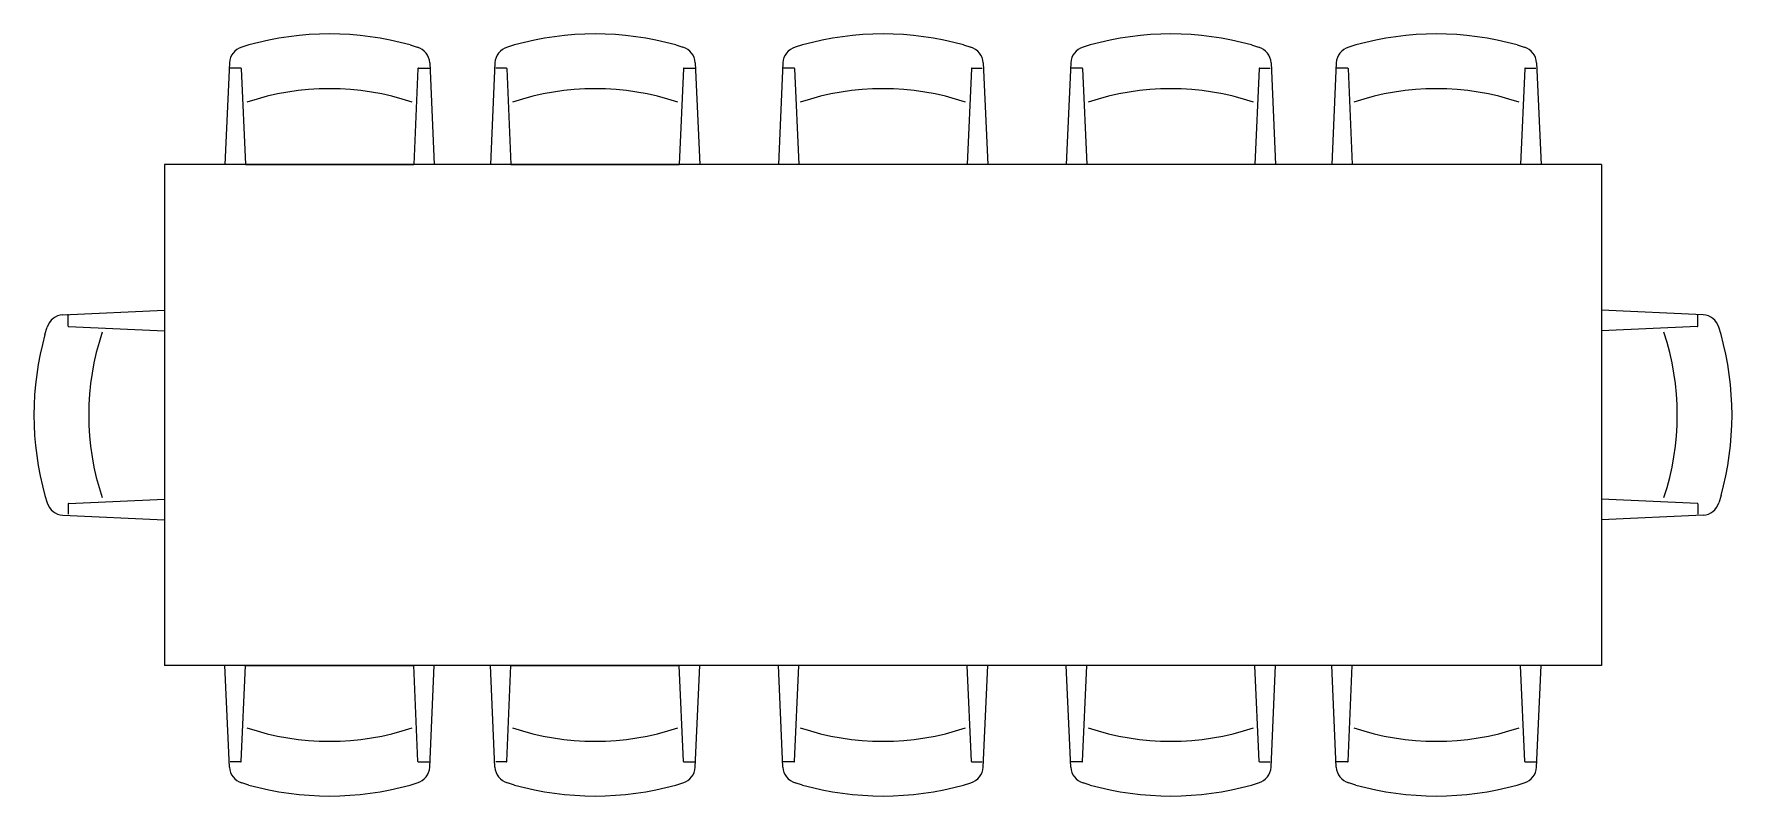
# Model space of a CAD drawing. Extents: x -648.02 to -643.88, y 1828.79 to 1830.65.
import ezdxf

# ---------------------------------------------------------------- set-up
doc = ezdxf.new("R2010")
doc.units = 0
doc.header["$LTSCALE"] = 0.75
doc.layers.get('0').update_dxf_attribs({"linetype": 'CONTINUOUS'})

msp = doc.modelspace()

# ---------------------------------------------------------------- linework, layer by layer
at = {"color": 0}
for p, q in [((-647.4933, 1830.6219), (-647.5106, 1830.6168)), ((-647.1011, 1830.6219), (-647.0838, 1830.6168)), ((-646.8471, 1830.6219), (-646.8644, 1830.6168)), ((-646.4549, 1830.6219), (-646.4376, 1830.6168)), ((-646.1466, 1830.6219), (-646.1639, 1830.6168)), ((-645.7544, 1830.6219), (-645.7371, 1830.6168)), ((-645.4461, 1830.6219), (-645.4634, 1830.6168)), ((-645.0539, 1830.6219), (-645.0366, 1830.6168)), ((-644.8, 1830.6219), (-644.8173, 1830.6168)), ((-644.4078, 1830.6219), (-644.3905, 1830.6168)), ((-647.5409, 1830.5781), (-647.5519, 1830.3311)), ((-647.0535, 1830.5781), (-647.0425, 1830.3311)), ((-646.8947, 1830.5781), (-646.9057, 1830.3311)), ((-646.4073, 1830.5781), (-646.3963, 1830.3311)), ((-646.1943, 1830.5781), (-646.2052, 1830.3311)), ((-645.7068, 1830.5781), (-645.6958, 1830.3311)), ((-645.4938, 1830.5781), (-645.5047, 1830.3311)), ((-645.0063, 1830.5781), (-644.9954, 1830.3311)), ((-644.8476, 1830.5781), (-644.8586, 1830.3311)), ((-644.3601, 1830.5781), (-644.3492, 1830.3311)), ((-647.5133, 1830.5654), (-647.5386, 1830.5654)), ((-647.5122, 1830.5644), (-647.5019, 1830.3311)), ((-647.0822, 1830.5644), (-647.0925, 1830.3311)), ((-647.0811, 1830.5654), (-647.0518, 1830.5654)), ((-646.8671, 1830.5654), (-646.8924, 1830.5654)), ((-646.866, 1830.5644), (-646.8557, 1830.3311)), ((-646.436, 1830.5644), (-646.4463, 1830.3311)), ((-646.4349, 1830.5654), (-646.4056, 1830.5654)), ((-646.1666, 1830.5654), (-646.1959, 1830.5654)), ((-646.1656, 1830.5644), (-646.1552, 1830.3311)), ((-645.7355, 1830.5644), (-645.7458, 1830.3311)), ((-645.7344, 1830.5654), (-645.7091, 1830.5654)), ((-645.4661, 1830.5654), (-645.4954, 1830.5654)), ((-645.4651, 1830.5644), (-645.4547, 1830.3311)), ((-645.035, 1830.5644), (-645.0454, 1830.3311)), ((-645.034, 1830.5654), (-645.0086, 1830.5654)), ((-644.82, 1830.5654), (-644.8493, 1830.5654)), ((-644.8189, 1830.5644), (-644.8086, 1830.3311)), ((-644.3888, 1830.5644), (-644.3992, 1830.3311)), ((-644.3878, 1830.5654), (-644.3624, 1830.5654)), ((-647.6989, 1830.3311), (-647.6989, 1829.1119)), ((-644.2021, 1830.3311), (-647.6989, 1830.3311)), ((-647.5019, 1830.3311), (-647.0925, 1830.3311)), ((-646.8557, 1830.3311), (-646.4463, 1830.3311)), ((-645.7458, 1830.3311), (-646.1552, 1830.3311)), ((-645.0454, 1830.3311), (-645.4547, 1830.3311)), ((-644.3992, 1830.3311), (-644.8086, 1830.3311)), ((-644.2021, 1830.3311), (-644.2021, 1829.1119)), ((-647.9458, 1829.9653), (-647.6989, 1829.9762)), ((-647.9332, 1829.9376), (-647.9332, 1829.9669)), ((-643.9552, 1829.9653), (-644.2021, 1829.9762)), ((-643.9679, 1829.9376), (-643.9679, 1829.9669)), ((-647.9897, 1829.9176), (-647.9846, 1829.9349)), ((-647.9322, 1829.9366), (-647.6989, 1829.9262)), ((-643.9689, 1829.9366), (-644.2021, 1829.9262)), ((-643.9114, 1829.9176), (-643.9165, 1829.9349)), ((-647.9897, 1829.5254), (-647.9846, 1829.5081)), ((-647.9332, 1829.5054), (-647.9332, 1829.4801)), ((-647.9322, 1829.5065), (-647.6989, 1829.5168)), ((-643.9689, 1829.5065), (-644.2021, 1829.5168)), ((-643.9679, 1829.5054), (-643.9679, 1829.4801)), ((-643.9114, 1829.5254), (-643.9165, 1829.5081)), ((-647.9458, 1829.4778), (-647.6989, 1829.4668)), ((-643.9552, 1829.4778), (-644.2021, 1829.4668)), ((-644.2021, 1829.1119), (-647.6989, 1829.1119)), ((-647.5409, 1828.865), (-647.5519, 1829.1119)), ((-647.5122, 1828.8787), (-647.5019, 1829.1119)), ((-647.5019, 1829.1119), (-647.0925, 1829.1119)), ((-647.0822, 1828.8787), (-647.0925, 1829.1119)), ((-647.0535, 1828.865), (-647.0425, 1829.1119)), ((-646.8947, 1828.865), (-646.9057, 1829.1119)), ((-646.866, 1828.8787), (-646.8557, 1829.1119)), ((-646.8557, 1829.1119), (-646.4463, 1829.1119)), ((-646.436, 1828.8787), (-646.4463, 1829.1119)), ((-646.4073, 1828.865), (-646.3963, 1829.1119)), ((-646.1943, 1828.865), (-646.2052, 1829.1119)), ((-646.1656, 1828.8787), (-646.1552, 1829.1119)), ((-645.7458, 1829.1119), (-646.1552, 1829.1119)), ((-645.7355, 1828.8787), (-645.7458, 1829.1119)), ((-645.7068, 1828.865), (-645.6958, 1829.1119)), ((-645.4938, 1828.865), (-645.5047, 1829.1119)), ((-645.4651, 1828.8787), (-645.4547, 1829.1119)), ((-645.0454, 1829.1119), (-645.4547, 1829.1119)), ((-645.035, 1828.8787), (-645.0454, 1829.1119)), ((-645.0063, 1828.865), (-644.9954, 1829.1119)), ((-644.8476, 1828.865), (-644.8586, 1829.1119)), ((-644.8189, 1828.8787), (-644.8086, 1829.1119)), ((-644.3992, 1829.1119), (-644.8086, 1829.1119)), ((-644.3888, 1828.8787), (-644.3992, 1829.1119)), ((-644.3601, 1828.865), (-644.3492, 1829.1119)), ((-647.5133, 1828.8777), (-647.5386, 1828.8777)), ((-647.0811, 1828.8777), (-647.0518, 1828.8777)), ((-646.8671, 1828.8777), (-646.8924, 1828.8777)), ((-646.4349, 1828.8777), (-646.4056, 1828.8777)), ((-646.1666, 1828.8777), (-646.1959, 1828.8777)), ((-645.7344, 1828.8777), (-645.7091, 1828.8777)), ((-645.4661, 1828.8777), (-645.4954, 1828.8777)), ((-645.034, 1828.8777), (-645.0086, 1828.8777)), ((-644.82, 1828.8777), (-644.8493, 1828.8777)), ((-644.3878, 1828.8777), (-644.3624, 1828.8777)), ((-647.4933, 1828.8212), (-647.5106, 1828.8263)), ((-647.1011, 1828.8212), (-647.0838, 1828.8263)), ((-646.8471, 1828.8212), (-646.8644, 1828.8263)), ((-646.4549, 1828.8212), (-646.4376, 1828.8263)), ((-646.1466, 1828.8212), (-646.1639, 1828.8263)), ((-645.7544, 1828.8212), (-645.7371, 1828.8263)), ((-645.4461, 1828.8212), (-645.4634, 1828.8263)), ((-645.0539, 1828.8212), (-645.0366, 1828.8263)), ((-644.8, 1828.8212), (-644.8173, 1828.8263)), ((-644.4078, 1828.8212), (-644.3905, 1828.8263))]:
    msp.add_line(p, q, dxfattribs=at)
for centre, radius, start, end in [((-647.2972, 1829.916), 0.7326, 74.4748, 105.5252), ((-646.651, 1829.916), 0.7326, 74.4748, 105.5252), ((-645.9505, 1829.916), 0.7326, 74.4748, 105.5252), ((-645.25, 1829.916), 0.7326, 74.4748, 105.5252), ((-644.6039, 1829.916), 0.7326, 74.4748, 105.5252), ((-647.4986, 1830.5762), 0.0423, 106.4199, 177.4596), ((-647.0958, 1830.5762), 0.0423, 2.5404, 73.5801), ((-646.8524, 1830.5762), 0.0423, 106.4199, 177.4596), ((-646.4496, 1830.5762), 0.0423, 2.5404, 73.5801), ((-646.152, 1830.5762), 0.0423, 106.4199, 177.4596), ((-645.7491, 1830.5762), 0.0423, 2.5404, 73.5801), ((-645.4515, 1830.5762), 0.0423, 106.4199, 177.4596), ((-645.0486, 1830.5762), 0.0423, 2.5404, 73.5801), ((-644.8053, 1830.5762), 0.0423, 106.4199, 177.4596), ((-644.4024, 1830.5762), 0.0423, 2.5404, 73.5801), ((-647.5133, 1830.5643), 0.00106, 2.5404, 90), ((-647.0811, 1830.5643), 0.00106, 90, 177.4596), ((-646.8671, 1830.5643), 0.00106, 2.5404, 90), ((-646.4349, 1830.5643), 0.00106, 90, 177.4596), ((-646.1666, 1830.5643), 0.00106, 2.5404, 90), ((-645.7344, 1830.5643), 0.00106, 90, 177.4596), ((-645.4661, 1830.5643), 0.00106, 2.5404, 90), ((-645.034, 1830.5643), 0.00106, 90, 177.4596), ((-644.82, 1830.5643), 0.00106, 2.5404, 90), ((-644.3878, 1830.5643), 0.00106, 90, 177.4596), ((-647.2971, 1829.8785), 0.6368, 71.5812, 108.4188), ((-646.6509, 1829.8785), 0.6368, 71.5812, 108.4188), ((-645.9506, 1829.8785), 0.6368, 71.5812, 108.4188), ((-645.2502, 1829.8785), 0.6368, 71.5812, 108.4188), ((-644.604, 1829.8785), 0.6368, 71.5812, 108.4188), ((-647.944, 1829.923), 0.0423, 92.5404, 163.5801), ((-643.9571, 1829.923), 0.0423, 16.4199, 87.4596), ((-647.2838, 1829.7215), 0.7326, 164.4748, 195.5252), ((-647.9321, 1829.9376), 0.00106, 180, 267.4596), ((-647.2463, 1829.7216), 0.6368, 161.5812, 198.4188), ((-644.6547, 1829.7216), 0.6368, 341.5812, 18.4188), ((-643.969, 1829.9376), 0.00106, 272.5404, 360), ((-644.6173, 1829.7215), 0.7326, 344.4748, 15.5252), ((-647.944, 1829.5201), 0.0423, 196.4199, 267.4596), ((-647.9321, 1829.5054), 0.00106, 92.5404, 180), ((-643.969, 1829.5054), 0.00106, 0, 87.4596), ((-643.9571, 1829.5201), 0.0423, 272.5404, 343.5801), ((-647.2971, 1829.5645), 0.6368, 251.5812, 288.4188), ((-646.6509, 1829.5645), 0.6368, 251.5812, 288.4188), ((-645.9506, 1829.5645), 0.6368, 251.5812, 288.4188), ((-645.2502, 1829.5645), 0.6368, 251.5812, 288.4188), ((-644.604, 1829.5645), 0.6368, 251.5812, 288.4188), ((-647.4986, 1828.8669), 0.0423, 182.5404, 253.5801), ((-647.5133, 1828.8787), 0.00106, 270, 357.4596), ((-647.0958, 1828.8669), 0.0423, 286.4199, 357.4596), ((-647.0811, 1828.8787), 0.00106, 182.5404, 270), ((-646.8524, 1828.8669), 0.0423, 182.5404, 253.5801), ((-646.8671, 1828.8787), 0.00106, 270, 357.4596), ((-646.4496, 1828.8669), 0.0423, 286.4199, 357.4596), ((-646.4349, 1828.8787), 0.00106, 182.5404, 270), ((-646.152, 1828.8669), 0.0423, 182.5404, 253.5801), ((-646.1666, 1828.8787), 0.00106, 270, 357.4596), ((-645.7491, 1828.8669), 0.0423, 286.4199, 357.4596), ((-645.7344, 1828.8787), 0.00106, 182.5404, 270), ((-645.4515, 1828.8669), 0.0423, 182.5404, 253.5801), ((-645.4661, 1828.8787), 0.00106, 270, 357.4596), ((-645.0486, 1828.8669), 0.0423, 286.4199, 357.4596), ((-645.034, 1828.8787), 0.00106, 182.5404, 270), ((-644.8053, 1828.8669), 0.0423, 182.5404, 253.5801), ((-644.82, 1828.8787), 0.00106, 270, 357.4596), ((-644.4024, 1828.8669), 0.0423, 286.4199, 357.4596), ((-644.3878, 1828.8787), 0.00106, 182.5404, 270), ((-647.2972, 1829.5271), 0.7326, 254.4748, 285.5252), ((-646.651, 1829.5271), 0.7326, 254.4748, 285.5252), ((-645.9505, 1829.5271), 0.7326, 254.4748, 285.5252), ((-645.25, 1829.5271), 0.7326, 254.4748, 285.5252), ((-644.6039, 1829.5271), 0.7326, 254.4748, 285.5252)]:
    msp.add_arc(centre, radius, start, end, dxfattribs=at)

doc.saveas('drawing.dxf')
